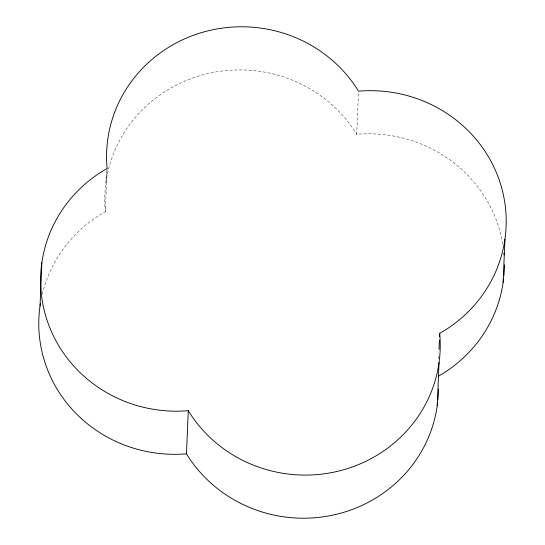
<?xml version="1.0" encoding="UTF-8"?>
<svg xmlns="http://www.w3.org/2000/svg" width="545" height="545" viewBox="0 0 545 545"><rect width="100%" height="100%" fill="white"/><g stroke="black" fill="none" stroke-linecap="round" stroke-linejoin="round"><path stroke-width="0.41" stroke-dasharray="2.73 2.04" d="M105.968 182.391L106.459 170.551M42.265 294.232A135.405 130.289 2.4 0 1 105.314 211.624L107.12 168.5M502.728 244.031A135.405 130.289 2.4 0 0 356.723 134.302L358.494 92.023M438.623 358.739L438.732 356.205M105.314 211.624A135.405 130.289 2.4 0 1 198.557 76.089A135.405 130.289 2.4 0 1 356.723 134.302"/><path stroke-width="0.82" d="M40.057 305.738L41.863 262.615M437.649 402.428A135.405 130.289 2.4 0 1 331.612 515.366A135.405 130.289 2.4 0 1 186.472 453.822L188.277 410.698A135.405 130.289 2.4 0 1 47.136 320.528A135.405 130.289 2.4 0 1 107.12 168.5A135.405 130.289 2.4 0 1 200.362 32.959A135.405 130.289 2.4 0 1 358.528 91.178A135.405 130.289 2.4 0 1 499.676 181.349A135.405 130.289 2.4 0 1 439.686 333.377A135.405 130.289 2.4 0 1 346.443 468.911A135.405 130.289 2.4 0 1 188.277 410.698M439.018 349.44L439.406 340.141M439.549 336.755L439.686 333.377M437.226 405.732L439.032 362.609M503.137 282.385L504.943 239.262M438.439 389.035A135.405 130.289 2.4 0 1 437.901 399.935M503.662 278.257A135.405 130.289 2.4 0 1 438.602 376.091M503.9 253.153A135.405 130.289 2.4 0 1 504.036 254.808M504.411 264.85A135.405 130.289 2.4 0 1 503.907 275.756M186.472 453.822A135.405 130.289 2.4 0 1 40.439 303.272"/></g></svg>
